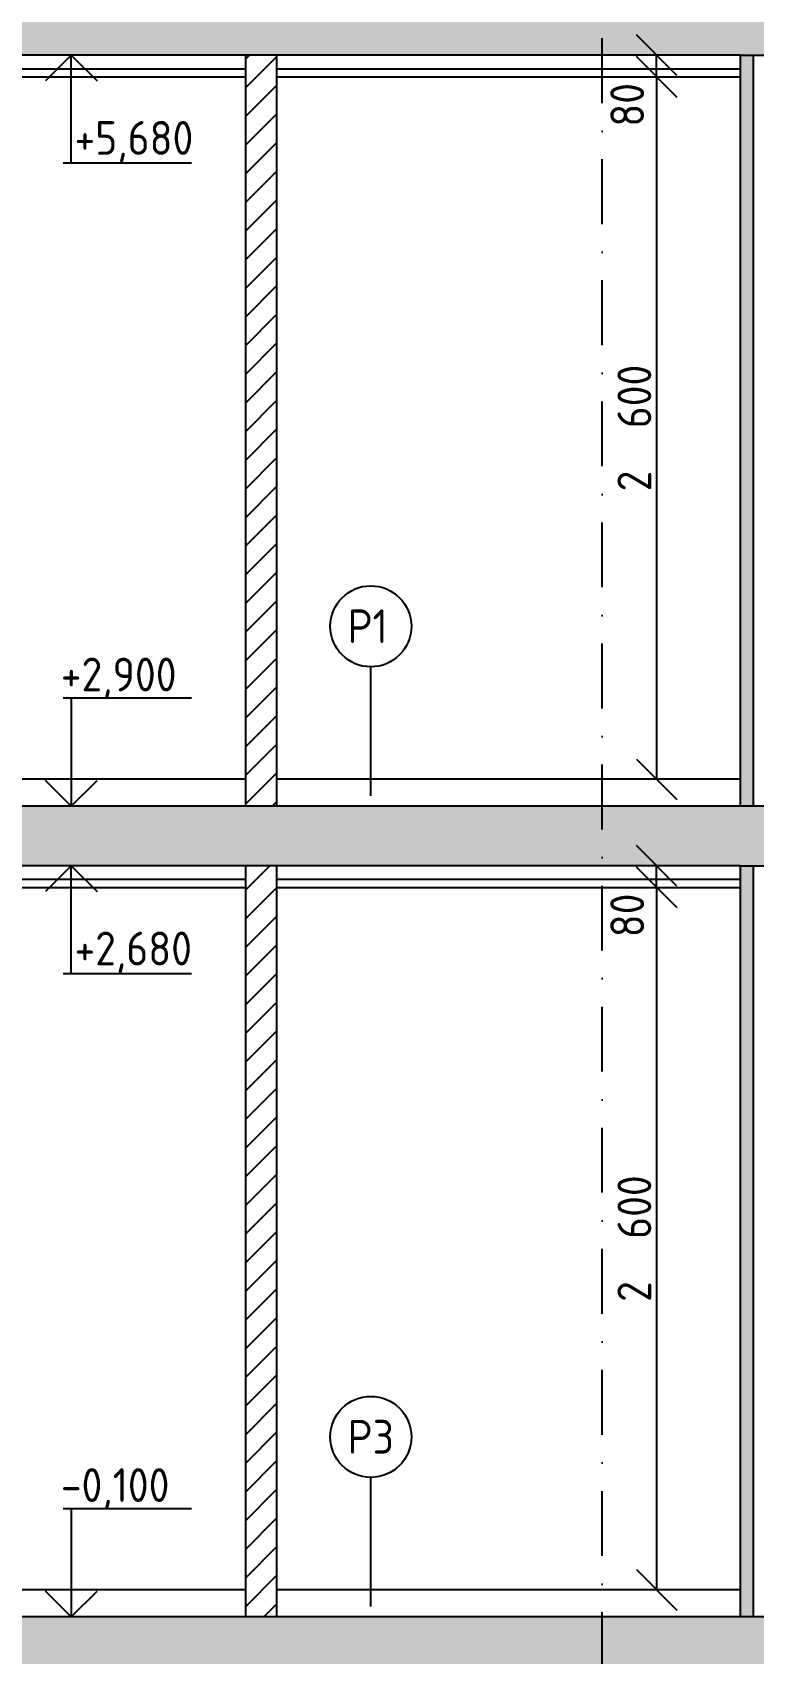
# Model space of a CAD drawing. Extents: x 3792242 to 5145247, y -1546315 to -1031918.
# Drawn here: x 3938496 to 3941164, y -1535880 to -1529880 of the extents above; entities that cross this region are included whole.
import ezdxf

# ---------------------------------------------------------------- set-up
doc = ezdxf.new("R2010")
doc.units = 0
doc.header["$MEASUREMENT"] = 0
doc.linetypes.add('BODKOCIARKOVANA_3', pattern=[5.6, 3, -1.3, 0, -1.3])
doc.layers.get('0').update_dxf_attribs({"linetype": 'CONTINUOUS'})
doc.layers.get('Defpoints').update_dxf_attribs({"color": 61, "linetype": 'CONTINUOUS'})
for name, color, linetype in [('KÓTY', 4, 'CONTINUOUS'), ('MÚRY', 1, 'CONTINUOUS'), ('OKNÁ', 143, 'CONTINUOUS'), ('osi', 253, 'CONTINUOUS'), ('TENKÁ', 7, 'CONTINUOUS'), ('ŠRAFY', 82, 'CONTINUOUS'), ('šrafy-múry', 8, 'CONTINUOUS')]:
    doc.layers.add(name, color=color, linetype=linetype)
doc.styles.add('STYLE1', font='isocp.shx')
doc.dimstyles.new('STANDARD-50', dxfattribs={"dimtxt": 125, "dimasz": 150, "dimexe": 10, "dimexo": 200, "dimgap": 20, "dimtad": 1, "dimdsep": 46, "dimlunit": 6, "dimtxsty": 'STYLE1', "dimblk1": 'OBLIQUE', "dimblk2": 'OBLIQUE', "dimsah": 1, "dimcen": 2.5, "dimse1": 1, "dimse2": 1, "dimadec": 0, "dimazin": 0, "dimtfac": 1, "dimtmove": 1, "dimatfit": 3, "dimldrblk": 'OBLIQUE', "dimfxl": 1, "dimtolj": 1, "dimtzin": 0, "dimarcsym": 0})
pattern_1 = [(45, (583922, 6000), (-53.0330086, 53.0330086), [])]

# ---------------------------------------------------------------- blocks, each defined once
blk = doc.blocks.new('_OBLIQUE')
at = {"color": 0, "linetype": 'ByBlock'}
blk.add_line((-0.5, -0.5), (0.5, 0.5), dxfattribs=at)
blk = doc.blocks.new('*D32147')
at = {"layer": 'Defpoints', "color": 0}
for p in [(3940466, -1533043.8), (3940466, -1535643.8), (3940805.5, -1535643.8)]:
    blk.add_point(p, dxfattribs=at)
at = {"layer": 'KÓTY', "color": 0, "lineweight": -2, "ltscale": 0.25}
blk.add_line((3940805.5, -1533043.8), (3940805.5, -1535643.8), dxfattribs=at)
at = {"layer": 'KÓTY', "color": 0, "linetype": 'ByBlock', "lineweight": -2, "xscale": 150, "yscale": 150, "zscale": 150}
for p, rotation in [((3940805.5, -1533043.8), 90), ((3940805.5, -1535643.8), 270)]:
    blk.add_blockref('_OBLIQUE', p, dxfattribs=dict(at, rotation=rotation))
at = {"layer": 'KÓTY', "color": 0, "insert": (3940723, -1534343.8), "char_height": 125, "attachment_point": 5, "rotation": 90, "style": 'STYLE1'}
blk.add_mtext('\\A1;2ﾠ600', dxfattribs=at)
blk = doc.blocks.new('*D32148')
at = {"layer": 'Defpoints', "color": 0}
for p in [(3940805.5, -1532963.8), (3940805.5, -1532963.8), (3940805.5, -1533043.8)]:
    blk.add_point(p, dxfattribs=at)
at = {"layer": 'KÓTY', "color": 0, "lineweight": -2, "ltscale": 0.25}
blk.add_line((3940805.5, -1533043.8), (3940805.5, -1532963.8), dxfattribs=at)
at = {"layer": 'KÓTY', "color": 0, "linetype": 'ByBlock', "lineweight": -2, "xscale": 150, "yscale": 150, "zscale": 150}
for p, rotation in [((3940805.5, -1532963.8), 90), ((3940805.5, -1533043.8), 270)]:
    blk.add_blockref('_OBLIQUE', p, dxfattribs=dict(at, rotation=rotation))
at = {"layer": 'KÓTY', "color": 0, "insert": (3940696.5, -1533147.5), "char_height": 125, "attachment_point": 5, "rotation": 90, "style": 'STYLE1'}
blk.add_mtext('\\A1;80', dxfattribs=at)
blk = doc.blocks.new('*D32149')
at = {"layer": 'Defpoints', "color": 0}
for p in [(3940466, -1530043.8), (3940466, -1532643.8), (3940805.5, -1532643.8)]:
    blk.add_point(p, dxfattribs=at)
at = {"layer": 'KÓTY', "color": 0, "lineweight": -2, "ltscale": 0.25}
blk.add_line((3940805.5, -1530043.8), (3940805.5, -1532643.8), dxfattribs=at)
at = {"layer": 'KÓTY', "color": 0, "linetype": 'ByBlock', "lineweight": -2, "xscale": 150, "yscale": 150, "zscale": 150}
for p, rotation in [((3940805.5, -1530043.8), 90), ((3940805.5, -1532643.8), 270)]:
    blk.add_blockref('_OBLIQUE', p, dxfattribs=dict(at, rotation=rotation))
at = {"layer": 'KÓTY', "color": 0, "insert": (3940723, -1531343.8), "char_height": 125, "attachment_point": 5, "rotation": 90, "style": 'STYLE1'}
blk.add_mtext('\\A1;2ﾠ600', dxfattribs=at)
blk = doc.blocks.new('*D32152')
at = {"layer": 'Defpoints', "color": 0}
for p in [(3940805.5, -1529963.8), (3940805.5, -1529963.8), (3940805.5, -1530043.8)]:
    blk.add_point(p, dxfattribs=at)
at = {"layer": 'KÓTY', "color": 0, "lineweight": -2, "ltscale": 0.25}
blk.add_line((3940805.5, -1530043.8), (3940805.5, -1529963.8), dxfattribs=at)
at = {"layer": 'KÓTY', "color": 0, "linetype": 'ByBlock', "lineweight": -2, "xscale": 150, "yscale": 150, "zscale": 150}
for p, rotation in [((3940805.5, -1529963.8), 90), ((3940805.5, -1530043.8), 270)]:
    blk.add_blockref('_OBLIQUE', p, dxfattribs=dict(at, rotation=rotation))
at = {"layer": 'KÓTY', "color": 0, "insert": (3940696.5, -1530147.5), "char_height": 125, "attachment_point": 5, "rotation": 90, "style": 'STYLE1'}
blk.add_mtext('\\A1;80', dxfattribs=at)

msp = doc.modelspace()

# ---------------------------------------------------------------- hatches: boundary and pattern name
at = {"layer": 'ŠRAFY', "ltscale": 0.25}
h = msp.add_hatch(dxfattribs=at)
h.set_pattern_fill('ANSI31', color=256, scale=600, style=0)
h.set_pattern_definition(pattern_1)
h.paths.add_polyline_path([(3939284, -1532743.77), (3939284, -1532643.77), (3939284, -1529963.77), (3939399, -1529963.77), (3939399, -1532643.77), (3939399, -1532743.77)])
at = {"layer": 'ŠRAFY'}
h = msp.add_hatch(dxfattribs=at)
h.set_pattern_fill('DOTS', color=256, scale=250, angle=90)
h.set_pattern_definition([(90, (0, -3000), (-15.625, 7.8125), [0, -15.625])])
h.paths.add_polyline_path([(3941164, -1532743.77), (3941164, -1529963.77), (3941114, -1529963.77), (3941114, -1532643.77), (3941114, -1532743.77)])
at = {"layer": 'ŠRAFY', "ltscale": 0.25}
h = msp.add_hatch(dxfattribs=at)
h.set_pattern_fill('ANSI31', color=256, scale=600, style=0)
h.set_pattern_definition(pattern_1)
h.paths.add_polyline_path([(3939284, -1535743.77), (3939284, -1535643.77), (3939284, -1532963.77), (3939399, -1532963.77), (3939399, -1535643.77), (3939399, -1535743.77)])
at = {"layer": 'ŠRAFY'}
h = msp.add_hatch(dxfattribs=at)
h.set_pattern_fill('DOTS', color=256, scale=250, angle=90)
h.set_pattern_definition([(90, (0, -6000), (-15.625, 7.8125), [0, -15.625])])
h.paths.add_polyline_path([(3941164, -1535743.77), (3941164, -1532963.77), (3941114, -1532963.77), (3941114, -1535643.77), (3941114, -1535743.77)])
at = {"layer": 'šrafy-múry'}
h = msp.add_hatch(dxfattribs=at)
h.set_pattern_fill('ANSI36', color=253, scale=800, angle=360)
h.set_pattern_definition([(45, (0, 6000), (53.0330086, 194.4543648), [250, -50, 0, -50])])
h.paths.add_polyline_path([(3936119, -1530213.77), (3936119, -1529963.77), (3939284, -1529963.77), (3939399, -1529963.77), (3941114, -1529963.77), (3941164, -1529963.77), (3941279, -1529963.77), (3941349, -1529963.77), (3943534, -1529963.77), (3943789, -1529963.77), (3943904, -1529963.77), (3949039, -1529963.77), (3949339, -1529963.77), (3949419, -1529963.77), (3949579, -1529963.77), (3950929, -1529963.77), (3950929, -1529793.77), (3950909, -1529793.77), (3950859, -1529793.77), (3949419, -1529793.77), (3949349, -1529793.77), (3949339, -1529793.77), (3949339, -1529743.77), (3943904, -1529743.77), (3943789, -1529743.77), (3941279, -1529743.77), (3941164, -1529743.77), (3941114, -1529743.77), (3939399, -1529743.77), (3939284, -1529743.77), (3936119, -1529743.77), (3935779, -1529743.77), (3935779, -1530213.77)])
h = msp.add_hatch(dxfattribs=at)
h.set_pattern_fill('ANSI36', color=253, scale=800, angle=360)
h.set_pattern_definition([(45, (0, 3000), (53.0330086, 194.4543648), [250, -50, 0, -50])])
h.paths.add_polyline_path([(3936119, -1533213.77), (3936119, -1532963.77), (3939284, -1532963.77), (3939399, -1532963.77), (3941114, -1532963.77), (3941164, -1532963.77), (3941279, -1532963.77), (3941349, -1532963.77), (3943534, -1532963.77), (3943789, -1532963.77), (3943904, -1532963.77), (3949039, -1532963.77), (3949339, -1532963.77), (3949419, -1532963.77), (3949579, -1532963.77), (3950929, -1532963.77), (3950929, -1532793.77), (3950909, -1532793.77), (3950859, -1532793.77), (3949419, -1532793.77), (3949349, -1532793.77), (3949339, -1532793.77), (3949339, -1532743.77), (3943904, -1532743.77), (3943789, -1532743.77), (3941279, -1532743.77), (3941164, -1532743.77), (3941114, -1532743.77), (3939399, -1532743.77), (3939284, -1532743.77), (3936119, -1532743.77), (3935779, -1532743.77), (3935779, -1533213.77)])
h = msp.add_hatch(dxfattribs=at)
h.set_pattern_fill('ANSI36', color=253, scale=800, angle=360)
h.paths.add_polyline_path([(3949169, -1535963.77), (3949169, -1536363.77), (3949419, -1536363.77), (3949419, -1535963.77), (3950929, -1535963.77), (3950929, -1535793.77), (3949339, -1535793.77), (3949339, -1535743.77), (3935779, -1535743.77), (3935779, -1535963.77)])

# ---------------------------------------------------------------- linework, layer by layer
at = {"layer": 'MÚRY'}
for p, q in [((3939284, -1529963.77), (3936119, -1529963.77)), ((3939284, -1529963.77), (3939284, -1532643.77)), ((3941114, -1529963.77), (3939399, -1529963.77)), ((3939399, -1529963.77), (3939399, -1532643.77)), ((3941114, -1529963.77), (3941114, -1532643.77)), ((3939284, -1532643.77), (3936119, -1532643.77)), ((3941114, -1532643.77), (3939399, -1532643.77)), ((3939284, -1532963.77), (3936119, -1532963.77)), ((3939284, -1532963.77), (3939284, -1535643.77)), ((3941114, -1532963.77), (3939399, -1532963.77)), ((3939399, -1532963.77), (3939399, -1535643.77)), ((3941114, -1532963.77), (3941114, -1535643.77)), ((3939284, -1535643.77), (3936119, -1535643.77)), ((3941114, -1535643.77), (3939399, -1535643.77))]:
    msp.add_line(p, q, dxfattribs=at)
at = {"layer": 'OKNÁ', "ltscale": 0.25}
for p, q in [((3939748, -1532705.338), (3939748, -1532227.662)), ((3939748, -1535705.338), (3939748, -1535227.662))]:
    msp.add_line(p, q, dxfattribs=at)
for centre in [(3939748, -1532077.662), (3939748, -1535077.662)]:
    msp.add_circle(centre, 150, dxfattribs=at)
at = {"layer": 'osi', "linetype": 'BODKOCIARKOVANA_3', "ltscale": 80}
msp.add_line((3940604, -1542239.5), (3940604, -1519829.5), dxfattribs=at)
at = {"layer": 'TENKÁ', "linetype": 'ByBlock', "ltscale": 0.25}
for p, q in [((3938639.959, -1529963.77), (3938544.5, -1530059.23)), ((3938639.959, -1529963.77), (3938735.419, -1530059.23)), ((3938639.959, -1530363.77), (3938639.959, -1529963.77)), ((3939084.264, -1530363.77), (3938610.366, -1530363.77)), ((3939084.264, -1532343.77), (3938610.366, -1532343.77)), ((3938639.959, -1532343.77), (3938639.959, -1532743.77)), ((3938639.959, -1532743.77), (3938544.5, -1532648.311)), ((3938639.959, -1532743.77), (3938735.419, -1532648.311)), ((3938639.959, -1532963.77), (3938544.5, -1533059.23)), ((3938639.959, -1532963.77), (3938735.419, -1533059.23)), ((3938639.959, -1533363.77), (3938639.959, -1532963.77)), ((3939084.264, -1533363.77), (3938610.366, -1533363.77)), ((3939084.264, -1535343.77), (3938610.366, -1535343.77)), ((3938639.959, -1535343.77), (3938639.959, -1535743.77)), ((3938639.959, -1535743.77), (3938544.5, -1535648.311)), ((3938639.959, -1535743.77), (3938735.419, -1535648.311))]:
    msp.add_line(p, q, dxfattribs=at)
at = {"layer": 'TENKÁ'}
for p, q in [((3939399, -1529963.77), (3939284, -1529963.77)), ((3941114, -1529963.77), (3941279, -1529963.77)), ((3941164, -1532743.77), (3941164, -1529963.77)), ((3936119, -1530013.77), (3939284, -1530013.77)), ((3936119, -1530043.77), (3939284, -1530043.77)), ((3939399, -1530013.77), (3941114, -1530013.77)), ((3939399, -1530043.77), (3941114, -1530043.77)), ((3939284, -1532643.77), (3939284, -1532743.77)), ((3939399, -1532643.77), (3939399, -1532743.77)), ((3941114, -1532643.77), (3941114, -1532743.77)), ((3949339, -1532743.77), (3935739, -1532743.77)), ((3939399, -1532963.77), (3939284, -1532963.77)), ((3941114, -1532963.77), (3941279, -1532963.77)), ((3941164, -1535743.77), (3941164, -1532963.77)), ((3936119, -1533013.77), (3939284, -1533013.77)), ((3936119, -1533043.77), (3939284, -1533043.77)), ((3939399, -1533013.77), (3941114, -1533013.77)), ((3939399, -1533043.77), (3941114, -1533043.77)), ((3939284, -1535643.77), (3939284, -1535743.77)), ((3939399, -1535643.77), (3939399, -1535743.77)), ((3941114, -1535643.77), (3941114, -1535743.77)), ((3949339, -1535743.77), (3935739, -1535743.77))]:
    msp.add_line(p, q, dxfattribs=at)

# ---------------------------------------------------------------- texts
at = {"layer": 'TENKÁ', "ltscale": 0.25, "style": 'STYLE1'}
for s, p in [('+5,680', (3938651.802, -1530332.444)), ('P1', (3939662.196, -1532139.84)), ('+2,900', (3938601.302, -1532318.444)), ('+2,680', (3938651.802, -1533332.444)), ('P3', (3939662.196, -1535139.84)), ('-0,100', (3938601.302, -1535318.444))]:
    msp.add_text(s, height=125, dxfattribs=at).set_placement(p)

# ---------------------------------------------------------------- dimensions: what is measured, and where the dimension line sits
at = {"layer": 'KÓTY', "ltscale": 0.25}
for base, p1, p2, picture, middle in [((3940805.5, -1529963.77), (3940805.5, -1530043.77), (3940805.5, -1529963.77), '*D32152', (3940779, -1530147.5)), ((3940805.5, -1532963.77), (3940805.5, -1533043.77), (3940805.5, -1532963.77), '*D32148', (3940779, -1533147.5))]:
    dim = msp.add_linear_dim(base=base, p1=p1, p2=p2, angle=90, dimstyle='STANDARD-50', override={"dimtxsty": 'STYLE1', "dimldrblk": 'OBLIQUE'}, dxfattribs=at)
    dim.commit()
    dim.dimension.update_dxf_attribs({"geometry": picture, "text_midpoint": middle, "dimtype": 160})
for base, p1, p2, picture, middle in [((3940805.5, -1532643.77), (3940466, -1530043.77), (3940466, -1532643.77), '*D32149', (3940722.957, -1531343.77)), ((3940805.5, -1535643.77), (3940466, -1533043.77), (3940466, -1535643.77), '*D32147', (3940722.957, -1534343.77))]:
    dim = msp.add_linear_dim(base=base, p1=p1, p2=p2, angle=90, dimstyle='STANDARD-50', override={"dimtxsty": 'STYLE1', "dimldrblk": 'OBLIQUE'}, dxfattribs=at)
    dim.commit()
    dim.dimension.update_dxf_attribs({"geometry": picture, "text_midpoint": middle})

doc.saveas('drawing.dxf')
